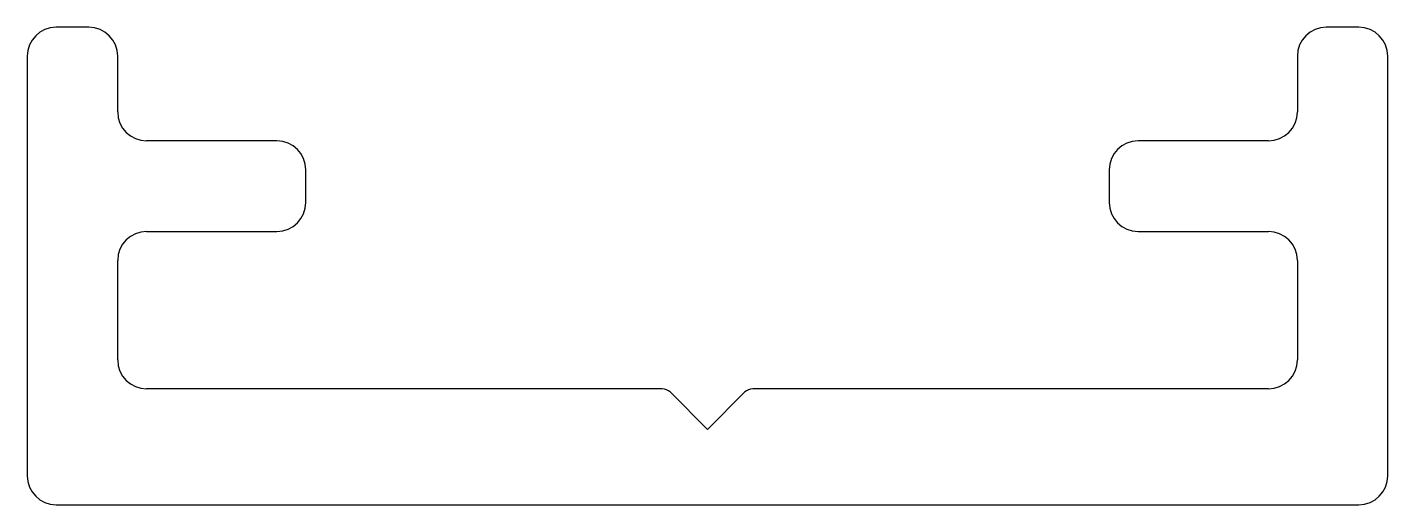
# Model space of a CAD drawing. Extents: x -13.1 to 10.7, y 11.2 to 19.6.
import ezdxf

# ---------------------------------------------------------------- set-up
doc = ezdxf.new("R2010")
doc.units = 0
doc.layers.get('0').update_dxf_attribs({"linetype": 'CONTINUOUS'})

msp = doc.modelspace()

# ---------------------------------------------------------------- linework, layer by layer
for p, q in [((-12.051, 19.58), (-12.623, 19.58)), ((10.237, 19.58), (9.666, 19.58)), ((-13.131, 19.072), (-13.131, 11.718)), ((-11.543, 18.096), (-11.543, 19.072)), ((9.158, 19.072), (9.158, 18.096)), ((10.745, 11.718), (10.745, 19.072)), ((-8.749, 17.588), (-11.035, 17.588)), ((8.65, 17.588), (6.364, 17.588)), ((-8.241, 16.509), (-8.241, 17.08)), ((5.856, 17.08), (5.856, 16.509)), ((-11.035, 16.001), (-8.749, 16.001)), ((6.364, 16.001), (8.65, 16.001)), ((-11.543, 13.75), (-11.543, 15.493)), ((9.158, 15.493), (9.158, 13.75)), ((-1.988, 13.242), (-11.035, 13.242)), ((-1.193, 12.531), (-1.844, 13.183)), ((-0.541, 13.183), (-1.193, 12.531)), ((8.65, 13.242), (-0.397, 13.242)), ((-12.623, 11.21), (10.237, 11.21))]:
    msp.add_line(p, q)
for centre, radius, start, end in [((-12.623, 19.072), 0.508, 90, 180), ((-12.051, 19.072), 0.508, 360, 90), ((9.666, 19.072), 0.508, 90, 180), ((10.237, 19.072), 0.508, 0, 90), ((-11.035, 18.096), 0.508, 180, 270), ((8.65, 18.096), 0.508, 270, 360), ((-8.749, 17.08), 0.508, 360, 90), ((6.364, 17.08), 0.508, 90, 180), ((-8.749, 16.509), 0.508, 270, 0), ((6.364, 16.509), 0.508, 180, 270), ((-11.035, 15.493), 0.508, 90, 180), ((8.65, 15.493), 0.508, 360, 90), ((-11.035, 13.75), 0.508, 180, 270), ((8.65, 13.75), 0.508, 270, 0), ((-1.988, 13.039), 0.203, 45, 90), ((-0.397, 13.039), 0.203, 90, 135), ((-12.623, 11.718), 0.508, 180, 270), ((10.237, 11.718), 0.508, 270, 0)]:
    msp.add_arc(centre, radius, start, end)

doc.saveas('drawing.dxf')
